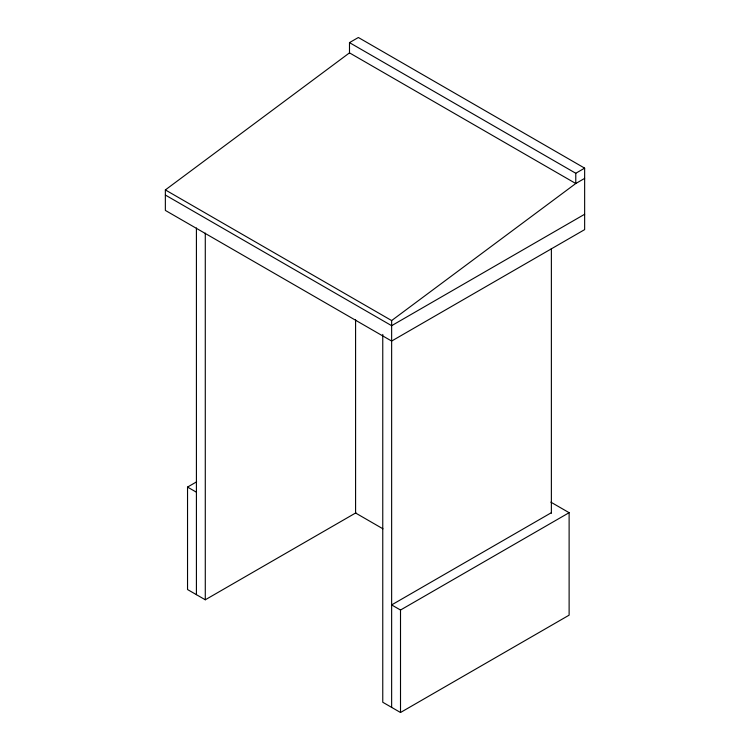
<?xml version="1.0" encoding="UTF-8"?>
<svg xmlns="http://www.w3.org/2000/svg" width="750" height="750" viewBox="0 0 750 750"><rect width="100%" height="100%" fill="white"/><g stroke="black" fill="none" stroke-linecap="round" stroke-linejoin="round"><path stroke-width="1.12" d="M165.356 189.919L349.491 52.866L349.491 42.619L358.359 37.5L584.644 168.141L584.644 229.622L391.641 341.053L165.356 210.412L165.356 189.919L391.641 320.559L391.641 707.381M391.641 320.559L575.775 183.516L584.644 178.387M349.491 42.619L575.775 173.269L584.644 168.141M584.644 214.256L391.641 325.688L165.356 195.037M355.922 512.822L205.284 599.784L187.537 589.538L187.537 487.078L196.622 481.828M551.372 512.691L391.641 604.913L400.509 610.031L569.119 512.691L569.119 615.159L400.509 712.5L382.762 702.253L382.762 334.406M349.491 52.866L575.775 183.516L575.775 173.269M550.866 502.153L569.119 512.691M382.969 528.825L355.584 513.009L355.584 319.716M187.537 487.078L196.416 492.197M551.372 248.475L551.372 513.234M400.509 610.031L400.509 712.5M205.284 233.109L205.284 599.784M196.416 227.981L196.416 594.666"/></g></svg>
